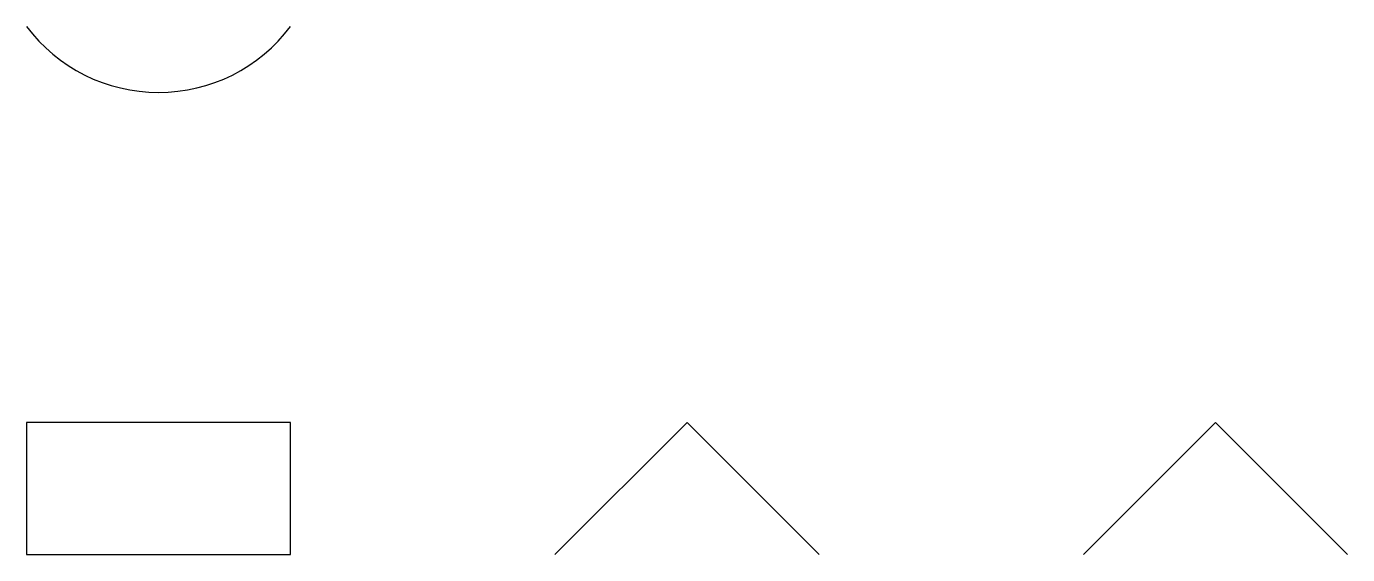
# Model space of a CAD drawing. Header units: metres. Extents: x 0 to 50, y 0 to 20.
import ezdxf

# ---------------------------------------------------------------- set-up
doc = ezdxf.new("R2010")
doc.units = ezdxf.units.M
doc.header["$MEASUREMENT"] = 0

msp = doc.modelspace()

# ---------------------------------------------------------------- linework, layer by layer
msp.add_lwpolyline([(0, 20, 0.5), (10, 20)], format="xyb")
msp.add_lwpolyline([(0, 0), (10, 0), (10, 5), (0, 5)], close=True)
for points in [[(20, 0), (25, 5), (30, 0)], [(40, 0), (45, 5), (50, 0)]]:
    msp.add_lwpolyline(points)

doc.saveas('drawing.dxf')
